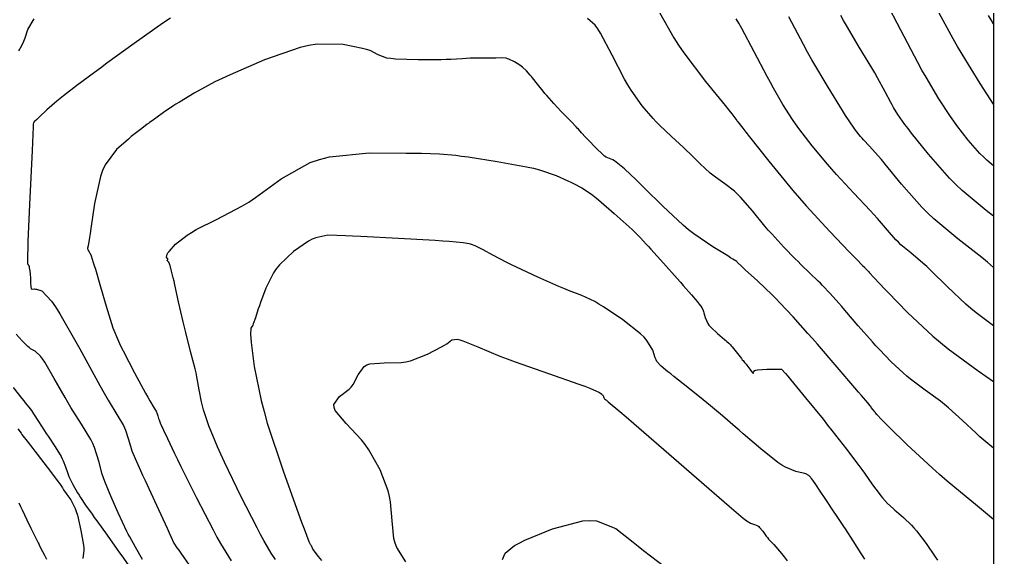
# Model space of a CAD drawing. Header units: metres. Extents: x 837117 to 838479, y 1189012 to 1191015.
# Drawn here: x 838338.2 to 838476.5, y 1189458.2 to 1189534.6 of the extents above; entities that cross this region are included whole.
import ezdxf

# ---------------------------------------------------------------- set-up
doc = ezdxf.new("R2010")
doc.units = ezdxf.units.M
doc.header["$LTSCALE"] = 0.3
for name, color, linetype in [('COTAS 10', 1, 'Continuous'), ('COTAS INT', 252, 'Continuous'), ('MARCO IMP', 130, 'Continuous')]:
    doc.layers.add(name, color=color, linetype=linetype)

msp = doc.modelspace()

# ---------------------------------------------------------------- linework, layer by layer
at = {"layer": 'COTAS 10'}
for points in [[(838476.51, 1189491.08), (838474.03, 1189492.96), (838473.31, 1189493.56), (838472.59, 1189494.19), (838469.99, 1189496.65), (838467.62, 1189498.98), (838467.04, 1189499.52), (838466.49, 1189500.02), (838464.79, 1189501.45), (838463.37, 1189502.63), (838463.01, 1189502.98), (838462.65, 1189503.34), (838461.45, 1189504.69), (838460.03, 1189506.35), (838459.53, 1189506.9), (838459, 1189507.49), (838456.69, 1189509.93), (838454.2, 1189512.61), (838453.55, 1189513.34), (838452.92, 1189514.07), (838450.76, 1189516.69), (838448.88, 1189519.16), (838448.41, 1189519.81), (838447.97, 1189520.43), (838446.6, 1189522.53), (838445.25, 1189524.89), (838444.82, 1189525.67), (838444.36, 1189526.51), (838442.53, 1189530.02), (838440.76, 1189533.36), (838440.35, 1189534.09), (838439.97, 1189534.73)], [(838476.51, 1189534.01), (838476.17, 1189534.56), (838475.79, 1189535.2)], [(838458.26, 1189457.96), (838458.01, 1189458.34), (838457.74, 1189458.76), (838456.57, 1189460.56), (838455.48, 1189462.25), (838455.26, 1189462.58), (838455.07, 1189462.87), (838454.69, 1189463.45), (838454.3, 1189464.02), (838454.12, 1189464.3), (838453.9, 1189464.63), (838452.81, 1189466.26), (838451.71, 1189467.91), (838451.48, 1189468.25), (838451.29, 1189468.54), (838450.85, 1189469.17), (838450.64, 1189469.46), (838450.58, 1189469.53), (838450.52, 1189469.6), (838450.3, 1189469.85), (838449.88, 1189470.08), (838449.7, 1189470.14), (838449.49, 1189470.19), (838448.46, 1189470.39), (838446.95, 1189471), (838446.43, 1189471.32), (838445.87, 1189471.7), (838443.45, 1189473.61), (838440.98, 1189475.75), (838440.37, 1189476.27), (838439.8, 1189476.76), (838438.03, 1189478.29), (838436.33, 1189479.73), (838435.81, 1189480.16), (838435.26, 1189480.6), (838433.09, 1189482.34), (838431.1, 1189483.91), (838430.67, 1189484.26), (838430.28, 1189484.57), (838429.3, 1189485.37), (838428.72, 1189486.04), (838428.59, 1189486.28), (838428.47, 1189486.53), (838428.12, 1189487.62), (838427.3, 1189489.03), (838426.88, 1189489.49), (838426.38, 1189489.97), (838423.88, 1189491.96), (838421.14, 1189493.81), (838420.48, 1189494.2), (838419.87, 1189494.55), (838418.03, 1189495.4), (838416.14, 1189496.12), (838415.49, 1189496.39), (838414.79, 1189496.69), (838411.79, 1189498.03), (838408.78, 1189499.45), (838408.07, 1189499.79), (838407.4, 1189500.12), (838405.43, 1189501.14), (838404.05, 1189501.9), (838403.75, 1189502.05), (838403.49, 1189502.19), (838402.88, 1189502.49), (838402.4, 1189502.65), (838402.23, 1189502.7), (838402.04, 1189502.74), (838401.21, 1189502.89), (838399.22, 1189503.08), (838398.3, 1189503.15), (838397.22, 1189503.22), (838391.99, 1189503.53), (838386.64, 1189503.81), (838385.48, 1189503.86), (838384.47, 1189503.91), (838381.99, 1189503.98), (838380.29, 1189503.62), (838379.77, 1189503.4), (838379.23, 1189503.12), (838377.1, 1189501.67), (838375.11, 1189499.77), (838374.66, 1189499.22), (838374.26, 1189498.64), (838373.15, 1189496.46), (838372.42, 1189494.42), (838372.25, 1189493.94), (838372.1, 1189493.5), (838371.68, 1189492.23), (838371.38, 1189491.38), (838371.31, 1189491.21), (838371.24, 1189491.07), (838371.04, 1189490.79), (838371.01, 1189489.89), (838371.05, 1189489.36), (838371.11, 1189488.71), (838371.52, 1189485.33), (838372.49, 1189480.51), (838372.91, 1189478.95), (838373.38, 1189477.29), (838375.63, 1189470.48), (838377.81, 1189464.41), (838378.25, 1189463.22), (838378.6, 1189462.25), (838379.28, 1189460.48), (838379.44, 1189460.17), (838379.47, 1189460.1), (838379.5, 1189460.04), (838379.58, 1189459.92), (838379.62, 1189459.85), (838379.64, 1189459.82), (838379.67, 1189459.75), (838379.71, 1189459.65), (838379.73, 1189459.6), (838379.75, 1189459.55), (838379.85, 1189459.32), (838380.62, 1189458.31), (838381.06, 1189457.77)], [(838337.31, 1189482.32), (838338.53, 1189480.76), (838338.78, 1189480.44), (838339.01, 1189480.16), (838339.51, 1189479.55), (838339.88, 1189479.05), (838340.02, 1189478.84), (838340.18, 1189478.6), (838340.88, 1189477.52), (838341.73, 1189476.19), (838341.99, 1189475.8), (838342.24, 1189475.41), (838343.23, 1189473.92), (838344.08, 1189472.54), (838344.26, 1189472.22), (838344.41, 1189471.92), (838344.74, 1189471.05), (838344.99, 1189470.24), (838345.09, 1189469.98), (838345.21, 1189469.7), (838345.77, 1189468.57), (838346.44, 1189467.37), (838346.64, 1189467.05), (838346.83, 1189466.73), (838347.57, 1189465.63), (838348.49, 1189464.32), (838348.81, 1189463.88), (838349.15, 1189463.4), (838350.62, 1189461.37), (838352.07, 1189459.34), (838352.41, 1189458.86), (838352.72, 1189458.42), (838353.6, 1189457.13)]]:
    msp.add_lwpolyline(points, dxfattribs=at)
at = {"layer": 'COTAS INT'}
for points in [[(838476.51, 1189513.84), (838475.58, 1189514.63), (838475.08, 1189515.1), (838474.59, 1189515.59), (838472.92, 1189517.48), (838471.32, 1189519.58), (838470.87, 1189520.2), (838470.42, 1189520.84), (838468.77, 1189523.33), (838466.93, 1189526.41), (838466.35, 1189527.43), (838465.75, 1189528.53), (838463.33, 1189533.1), (838461.22, 1189537.18)], [(838429.1, 1189535.61), (838431.11, 1189532.02), (838431.79, 1189530.97), (838432.52, 1189529.9), (838435.61, 1189525.83), (838438.39, 1189522.41), (838438.92, 1189521.75), (838439.35, 1189521.21), (838440.07, 1189520.29), (838440.13, 1189520.19), (838440.14, 1189520.17), (838440.15, 1189520.14), (838440.19, 1189520.07), (838440.89, 1189519.18), (838441.32, 1189518.64), (838441.84, 1189517.97), (838444.6, 1189514.48), (838448.01, 1189510.32), (838448.95, 1189509.22), (838449.89, 1189508.15), (838453.27, 1189504.48), (838456.03, 1189501.61), (838456.58, 1189501.04), (838457.04, 1189500.57), (838457.91, 1189499.69), (838458.17, 1189499.45), (838458.23, 1189499.38), (838458.3, 1189499.31), (838458.54, 1189499.06), (838458.81, 1189498.76), (838458.9, 1189498.65), (838459, 1189498.54), (838459.41, 1189498.06), (838460.44, 1189496.96), (838460.93, 1189496.45), (838461.51, 1189495.86), (838464.32, 1189493), (838467.91, 1189489.65), (838468.98, 1189488.74), (838470.08, 1189487.84), (838474.32, 1189484.69), (838476.51, 1189483.17)], [(838476.51, 1189522.58), (838474.62, 1189525.54), (838472.04, 1189529.72), (838471.39, 1189530.81), (838470.78, 1189531.89), (838468.79, 1189535.54)], [(838338.07, 1189530.19), (838338.22, 1189530.43), (838338.32, 1189530.59), (838338.53, 1189530.95), (838338.79, 1189531.53), (838338.88, 1189531.76), (838338.97, 1189532.02), (838339.35, 1189533.22), (838340.28, 1189534.73)], [(838359.61, 1189534.83), (838358.56, 1189534.12), (838354.48, 1189531.23), (838350.6, 1189528.4), (838349.68, 1189527.73), (838348.83, 1189527.11), (838346.33, 1189525.26), (838344.43, 1189523.79), (838343.96, 1189523.41), (838343.51, 1189523.03), (838342.08, 1189521.77), (838341.04, 1189520.78), (838340.67, 1189520.42), (838340.34, 1189520.12), (838340.26, 1189520.04), (838340.24, 1189520.02), (838340.23, 1189520.01), (838340.19, 1189519.97), (838340.15, 1189519.7), (838340.14, 1189519.53), (838340.13, 1189519.33), (838340.08, 1189518.3), (838339.97, 1189515.99), (838339.62, 1189508.33), (838339.39, 1189503.07), (838339.35, 1189502.06), (838339.33, 1189501.24), (838339.33, 1189499.9), (838339.4, 1189499.83), (838339.42, 1189499.81), (838339.43, 1189499.79), (838339.48, 1189499.73), (838339.51, 1189499.67), (838339.51, 1189499.65), (838339.52, 1189499.64), (838339.54, 1189499.56), (838339.57, 1189499.41), (838339.58, 1189499.34), (838339.65, 1189498.91), (838339.71, 1189498.41), (838339.72, 1189498.24), (838339.74, 1189498.05), (838339.76, 1189497.28), (838339.8, 1189496.61), (838339.83, 1189496.5), (838339.85, 1189496.41), (838339.99, 1189496.33), (838340.3, 1189496.35), (838340.44, 1189496.33), (838340.6, 1189496.29), (838341.36, 1189496.05), (838342.74, 1189494.59), (838343.29, 1189493.78), (838343.91, 1189492.8), (838346.76, 1189487.82), (838349.61, 1189482.63), (838350.23, 1189481.52), (838350.78, 1189480.55), (838352.16, 1189478.26), (838352.94, 1189476.95), (838353.11, 1189476.6), (838353.26, 1189476.26), (838353.64, 1189475.1), (838353.94, 1189473.98), (838354.04, 1189473.67), (838354.14, 1189473.36), (838354.6, 1189472.24), (838355.37, 1189470.54), (838355.67, 1189469.87), (838356.02, 1189469.11), (838357.62, 1189465.63), (838359.14, 1189462.33), (838359.43, 1189461.69), (838359.68, 1189461.16), (838360.11, 1189460.23), (838360.55, 1189459.56), (838360.8, 1189459.21), (838361.09, 1189458.78), (838362.62, 1189456.6)], [(838476.51, 1189473.71), (838475.15, 1189474.86), (838474.59, 1189475.35), (838474.04, 1189475.85), (838472.1, 1189477.66), (838470.14, 1189479.44), (838469.57, 1189479.91), (838469, 1189480.38), (838466.83, 1189481.98), (838464.72, 1189483.54), (838464.19, 1189483.97), (838463.67, 1189484.41), (838461.98, 1189485.97), (838460.32, 1189487.72), (838459.82, 1189488.26), (838459.31, 1189488.83), (838457.31, 1189491.12), (838455.41, 1189493.32), (838454.96, 1189493.83), (838454.54, 1189494.31), (838453.3, 1189495.71), (838452.24, 1189496.85), (838451.93, 1189497.16), (838451.62, 1189497.47), (838450.45, 1189498.59), (838449.15, 1189499.82), (838448.76, 1189500.22), (838448.34, 1189500.62), (838446.73, 1189502.27), (838445.01, 1189504.15), (838444.53, 1189504.7), (838444.04, 1189505.26), (838442.27, 1189507.42), (838440.59, 1189509.39), (838440.16, 1189509.83), (838439.74, 1189510.23), (838438.34, 1189511.29), (838437.02, 1189512.2), (838436.65, 1189512.5), (838436.27, 1189512.81), (838434.86, 1189514.13), (838433.37, 1189515.6), (838432.93, 1189516.02), (838432.48, 1189516.44), (838430.78, 1189517.99), (838429.06, 1189519.62), (838428.61, 1189520.08), (838428.16, 1189520.56), (838426.61, 1189522.35), (838425.05, 1189524.57), (838424.59, 1189525.32), (838424.12, 1189526.13), (838422.35, 1189529.55), (838420.69, 1189532.67), (838420.3, 1189533.29), (838419.93, 1189533.8), (838418.83, 1189534.79)], [(838476.51, 1189499.38), (838475.64, 1189500.15), (838475.08, 1189500.61), (838474.44, 1189501.12), (838471.44, 1189503.46), (838468.06, 1189506.29), (838467.18, 1189507.12), (838466.33, 1189507.97), (838463.46, 1189511.21), (838461.11, 1189514.08), (838460.59, 1189514.71), (838460.12, 1189515.26), (838458.9, 1189516.64), (838458.07, 1189517.54), (838457.85, 1189517.78), (838457.64, 1189518.02), (838456.92, 1189518.9), (838455.91, 1189520.36), (838455.51, 1189520.97), (838455.06, 1189521.68), (838453.02, 1189524.99), (838450.72, 1189528.91), (838450.1, 1189529.99), (838449.51, 1189531.07), (838447.43, 1189534.99)], [(838476.51, 1189506.68), (838475.47, 1189507.47), (838472.05, 1189510.35), (838471.16, 1189511.2), (838470.28, 1189512.08), (838467.28, 1189515.47), (838464.87, 1189518.49), (838464.37, 1189519.14), (838463.93, 1189519.72), (838462.92, 1189521.11), (838462.31, 1189522.14), (838462.12, 1189522.48), (838461.92, 1189522.84), (838461.11, 1189524.37), (838460.02, 1189526.36), (838459.64, 1189527.03), (838459.23, 1189527.74), (838457.45, 1189530.71), (838455.65, 1189533.75), (838455.22, 1189534.5), (838454.82, 1189535.21)], [(838476.51, 1189463.58), (838474.22, 1189465.46), (838469.94, 1189469.04), (838468.84, 1189470), (838467.78, 1189470.94), (838464.26, 1189474.21), (838461.6, 1189476.8), (838461.08, 1189477.31), (838460.66, 1189477.73), (838459.92, 1189478.5), (838459.76, 1189478.72), (838459.71, 1189478.79), (838459.66, 1189478.86), (838459.43, 1189479.16), (838459.16, 1189479.51), (838459.08, 1189479.62), (838458.99, 1189479.72), (838458.65, 1189480.14), (838457.77, 1189481.18), (838457.34, 1189481.69), (838456.83, 1189482.29), (838454.31, 1189485.23), (838451.5, 1189488.49), (838450.8, 1189489.28), (838450.14, 1189490.03), (838448.07, 1189492.36), (838446.18, 1189494.39), (838445.63, 1189494.94), (838445.08, 1189495.5), (838443, 1189497.48), (838441.26, 1189499.08), (838440.93, 1189499.39), (838440.66, 1189499.64), (838440.2, 1189500.07), (838440.15, 1189500.12), (838440.12, 1189500.15), (838440.07, 1189500.22), (838439.51, 1189500.58), (838439.18, 1189500.78), (838438.77, 1189501.03), (838436.64, 1189502.31), (838433.95, 1189504.15), (838433.19, 1189504.76), (838432.42, 1189505.4), (838429.57, 1189508.08), (838426.96, 1189510.68), (838426.34, 1189511.28), (838425.78, 1189511.83), (838424.1, 1189513.39), (838422.94, 1189514.36), (838422.69, 1189514.54), (838422.47, 1189514.69), (838421.96, 1189514.87), (838421.48, 1189515.06), (838421.28, 1189515.21), (838421.06, 1189515.39), (838420.03, 1189516.38), (838418.98, 1189517.47), (838418.75, 1189517.71), (838418.55, 1189517.93), (838418.01, 1189518.52), (838417.56, 1189519.03), (838417.4, 1189519.2), (838417.23, 1189519.38), (838416.52, 1189520.11), (838415.66, 1189520.99), (838415.4, 1189521.26), (838415.13, 1189521.54), (838414.09, 1189522.67), (838413.06, 1189523.83), (838412.8, 1189524.13), (838412.55, 1189524.43), (838411.75, 1189525.44), (838411.06, 1189526.32), (838410.89, 1189526.53), (838410.72, 1189526.73), (838410.18, 1189527.33), (838409.62, 1189527.84), (838409.44, 1189527.98), (838409.25, 1189528.12), (838408.49, 1189528.62), (838407.7, 1189529), (838407.5, 1189529.06), (838407.3, 1189529.11), (838406.63, 1189529.16), (838405.85, 1189529.12), (838405.59, 1189529.11), (838405.31, 1189529.11), (838404.12, 1189529.12), (838402.84, 1189529.13), (838402.5, 1189529.12), (838402.17, 1189529.11), (838401.05, 1189529.02), (838399.43, 1189528.94), (838398.8, 1189528.92), (838398.08, 1189528.9), (838394.79, 1189528.88), (838391.6, 1189529), (838390.93, 1189529.07), (838390.37, 1189529.15), (838389.11, 1189529.62), (838387.97, 1189530.2), (838387.47, 1189530.36), (838386.89, 1189530.52), (838384.15, 1189531.09), (838380.46, 1189531.11), (838379.28, 1189530.91), (838378.04, 1189530.63), (838372.98, 1189528.9), (838368.11, 1189526.78), (838366.98, 1189526.25), (838365.94, 1189525.75), (838362.98, 1189524.17), (838360.9, 1189522.89), (838360.41, 1189522.58), (838359.96, 1189522.29), (838358.65, 1189521.4), (838357.76, 1189520.75), (838357.57, 1189520.62), (838357.41, 1189520.5), (838357.02, 1189520.23), (838356.66, 1189519.97), (838356.51, 1189519.86), (838356.34, 1189519.74), (838355.55, 1189519.16), (838354.43, 1189518.29), (838354.06, 1189517.98), (838353.66, 1189517.64), (838351.97, 1189516.16), (838350.35, 1189513.97), (838349.99, 1189513.18), (838349.67, 1189512.31), (838348.82, 1189508.5), (838348.31, 1189504.95), (838348.2, 1189504.24), (838348.11, 1189503.65), (838347.92, 1189502.49), (838347.86, 1189502.14), (838347.86, 1189502.06), (838347.87, 1189501.99), (838347.95, 1189501.8), (838348.09, 1189501.61), (838348.13, 1189501.53), (838348.18, 1189501.45), (838348.35, 1189501.06), (838348.67, 1189500.12), (838348.81, 1189499.68), (838348.96, 1189499.16), (838349.69, 1189496.64), (838350.48, 1189493.91), (838350.68, 1189493.26), (838350.86, 1189492.65), (838351.44, 1189490.83), (838352.23, 1189488.92), (838352.54, 1189488.26), (838352.89, 1189487.53), (838354.51, 1189484.44), (838356.09, 1189481.55), (838356.42, 1189480.96), (838356.7, 1189480.46), (838357.32, 1189479.41), (838357.59, 1189478.96), (838357.64, 1189478.84), (838357.7, 1189478.72), (838357.82, 1189478.32), (838357.93, 1189477.94), (838357.96, 1189477.83), (838358, 1189477.73), (838358.15, 1189477.34), (838358.42, 1189476.76), (838358.52, 1189476.53), (838358.64, 1189476.27), (838359.19, 1189475.08), (838360.21, 1189472.95), (838360.63, 1189472.09), (838361.11, 1189471.12), (838363.33, 1189466.66), (838365.67, 1189462.11), (838366.23, 1189461.09), (838366.74, 1189460.17), (838368.27, 1189457.71)], [(838374.52, 1189457.89), (838373.92, 1189458.81), (838372.87, 1189460.62), (838372.43, 1189461.43), (838371.94, 1189462.38), (838369.63, 1189466.91), (838367.28, 1189471.74), (838366.76, 1189472.87), (838366.3, 1189473.91), (838365.07, 1189476.91), (838364.33, 1189479.17), (838364.18, 1189479.74), (838364.04, 1189480.28), (838363.7, 1189482.03), (838363.38, 1189483.84), (838363.26, 1189484.41), (838363.12, 1189485.01), (838362.49, 1189487.46), (838361.79, 1189490.16), (838361.6, 1189490.92), (838361.41, 1189491.68), (838360.78, 1189494.49), (838360.25, 1189496.92), (838360.13, 1189497.45), (838360.02, 1189497.91), (838359.73, 1189499.07), (838359.56, 1189499.67), (838359.52, 1189499.79), (838359.49, 1189499.89), (838359.45, 1189500.05), (838359.43, 1189500.07), (838359.42, 1189500.09), (838359.39, 1189500.12), (838359.35, 1189500.17), (838359.33, 1189500.19), (838359.31, 1189500.21), (838359.24, 1189500.3), (838359.18, 1189500.39), (838359.18, 1189500.41), (838359.18, 1189500.43), (838359.23, 1189500.49), (838359.25, 1189500.58), (838359.24, 1189500.62), (838359.22, 1189500.66), (838359.07, 1189500.85), (838359.14, 1189501.27), (838359.26, 1189501.46), (838359.42, 1189501.67), (838360.34, 1189502.71), (838361.98, 1189504), (838362.59, 1189504.38), (838363.26, 1189504.77), (838366.27, 1189506.26), (838369.76, 1189508.09), (838370.74, 1189508.69), (838371.72, 1189509.32), (838375.33, 1189511.97), (838379.47, 1189514.3), (838380.79, 1189514.75), (838382.19, 1189515.1), (838387.84, 1189515.67), (838393.1, 1189515.65), (838394.25, 1189515.64), (838395.27, 1189515.63), (838397.84, 1189515.55), (838400.13, 1189515.33), (838400.97, 1189515.22), (838401.91, 1189515.09), (838406.04, 1189514.47), (838410.2, 1189513.7), (838411.16, 1189513.49), (838412.02, 1189513.27), (838414.41, 1189512.47), (838416.07, 1189511.71), (838416.48, 1189511.51), (838416.86, 1189511.32), (838418.06, 1189510.71), (838419.4, 1189509.8), (838419.88, 1189509.43), (838420.4, 1189509.01), (838422.66, 1189507.06), (838424.77, 1189505.17), (838425.19, 1189504.78), (838425.55, 1189504.45), (838426.26, 1189503.76), (838426.48, 1189503.5), (838426.54, 1189503.44), (838426.58, 1189503.38), (838426.71, 1189503.24), (838427.21, 1189502.68), (838427.5, 1189502.36), (838427.85, 1189501.97), (838429.64, 1189499.99), (838431.6, 1189497.82), (838432.05, 1189497.31), (838432.46, 1189496.84), (838433.64, 1189495.5), (838434.42, 1189494.56), (838434.59, 1189494.36), (838434.73, 1189494.17), (838435.07, 1189493.69), (838435.27, 1189493.27), (838435.32, 1189493.12), (838435.37, 1189492.96), (838435.55, 1189492.27), (838435.93, 1189491.45), (838436.1, 1189491.21), (838436.31, 1189490.96), (838437.32, 1189489.99), (838438.31, 1189489.17), (838438.5, 1189489.01), (838438.66, 1189488.88), (838438.94, 1189488.64), (838439.15, 1189488.4), (838439.26, 1189488.27), (838439.39, 1189488.11), (838440.71, 1189486.45), (838440.84, 1189486.29), (838440.95, 1189486.16), (838441.17, 1189485.91), (838441.32, 1189485.72), (838441.39, 1189485.63), (838441.48, 1189485.51), (838441.91, 1189484.93), (838442.3, 1189484.43), (838442.36, 1189484.36), (838442.4, 1189484.33), (838442.39, 1189484.48), (838442.6, 1189484.77), (838442.78, 1189484.82), (838443.01, 1189484.86), (838444.3, 1189484.93), (838445.62, 1189484.92), (838445.88, 1189484.92), (838446.08, 1189484.93), (838446.42, 1189484.95), (838446.95, 1189484.34), (838447.28, 1189483.95), (838447.69, 1189483.46), (838449.81, 1189480.89), (838452.31, 1189477.82), (838452.95, 1189477.01), (838453.57, 1189476.23), (838455.64, 1189473.57), (838457.39, 1189471.26), (838457.81, 1189470.7), (838458.19, 1189470.17), (838459.35, 1189468.53), (838460.27, 1189467.26), (838460.5, 1189466.96), (838460.73, 1189466.68), (838461.48, 1189465.86), (838462.25, 1189465.14), (838462.49, 1189464.93), (838462.73, 1189464.72), (838463.73, 1189463.89), (838464.86, 1189462.79), (838465.21, 1189462.41), (838465.56, 1189461.98), (838466.93, 1189460.16), (838468.24, 1189458.27), (838468.55, 1189457.82)], [(838355.66, 1189457.9), (838354.65, 1189459.63), (838353.85, 1189461.13), (838353.64, 1189461.52), (838353.45, 1189461.9), (838352.83, 1189463.19), (838352.21, 1189464.54), (838352.02, 1189464.96), (838351.82, 1189465.4), (838351.04, 1189467.13), (838350.29, 1189468.99), (838350.11, 1189469.5), (838349.94, 1189470.01), (838349.45, 1189471.87), (838348.83, 1189473.8), (838348.58, 1189474.37), (838348.3, 1189474.94), (838347.01, 1189477.12), (838345.5, 1189479.49), (838345.08, 1189480.18), (838344.66, 1189480.9), (838343.13, 1189483.61), (838341.77, 1189485.93), (838341.46, 1189486.39), (838341.19, 1189486.77), (838340.41, 1189487.5), (838339.77, 1189487.85), (838339.57, 1189488), (838339.36, 1189488.18), (838338.55, 1189488.99), (838337.73, 1189489.9)], [(838393.06, 1189457.57), (838391.77, 1189459.62), (838391.53, 1189460.23), (838391.34, 1189460.87), (838391.1, 1189463.37), (838390.89, 1189466.08), (838390.73, 1189466.86), (838390.52, 1189467.66), (838389.4, 1189470.62), (838387.8, 1189473.49), (838387.29, 1189474.22), (838386.76, 1189474.92), (838384.6, 1189477.22), (838383.04, 1189479.09), (838382.87, 1189479.52), (838382.82, 1189479.92), (838383.63, 1189481.06), (838384.99, 1189482.08), (838385.29, 1189482.4), (838385.56, 1189482.75), (838386.26, 1189484.15), (838387.12, 1189485.33), (838387.5, 1189485.54), (838387.93, 1189485.69), (838389.97, 1189485.82), (838392.39, 1189485.87), (838393.06, 1189485.99), (838393.73, 1189486.14), (838396.13, 1189487.06), (838398.12, 1189488.1), (838398.52, 1189488.33), (838398.87, 1189488.54), (838399.59, 1189489.1), (838400.35, 1189489.2), (838400.72, 1189489.11), (838401.16, 1189488.98), (838403.29, 1189488.1), (838406.4, 1189486.8), (838407.44, 1189486.4), (838408.57, 1189485.98), (838413.29, 1189484.31), (838417.6, 1189482.82), (838418.46, 1189482.51), (838419.17, 1189482.24), (838420.54, 1189481.65), (838420.88, 1189481.38), (838420.95, 1189481.31), (838421.01, 1189481.25), (838421.12, 1189481.05), (838421.17, 1189480.9), (838421.19, 1189480.87), (838421.2, 1189480.83), (838421.28, 1189480.74), (838421.42, 1189480.63), (838421.47, 1189480.59), (838421.53, 1189480.54), (838421.81, 1189480.32), (838423.43, 1189478.94), (838424.34, 1189478.16), (838425.44, 1189477.2), (838431.11, 1189472.3), (838436.86, 1189467.33), (838438.99, 1189465.48), (838440.96, 1189463.78), (838441.66, 1189463.25), (838441.84, 1189463.14), (838442.01, 1189463.05), (838442.55, 1189462.86), (838443.04, 1189462.67), (838443.17, 1189462.57), (838443.29, 1189462.46), (838443.74, 1189461.91), (838444.24, 1189461.22), (838444.4, 1189461.01), (838444.58, 1189460.8), (838445.3, 1189460.01), (838446.38, 1189458.76), (838446.78, 1189458.27), (838447.23, 1189457.72)], [(838337.96, 1189476.46), (838338.4, 1189475.83), (838338.53, 1189475.65), (838338.68, 1189475.45), (838339.26, 1189474.7), (838340.08, 1189473.65), (838340.38, 1189473.27), (838340.7, 1189472.85), (838342.11, 1189471.01), (838343.42, 1189469.29), (838343.68, 1189468.94), (838343.9, 1189468.65), (838344.3, 1189468.07), (838344.4, 1189467.88), (838344.43, 1189467.84), (838344.45, 1189467.8), (838344.54, 1189467.67), (838344.73, 1189467.4), (838344.82, 1189467.27), (838344.93, 1189467.12), (838345.47, 1189466.38), (838346.09, 1189465.16), (838346.25, 1189464.71), (838346.4, 1189464.21), (838346.91, 1189462), (838347.26, 1189459.92), (838347.3, 1189459.5), (838347.33, 1189459.16), (838347.25, 1189458.48), (838347.19, 1189458.05)], [(838338.08, 1189465.94), (838338.32, 1189465.44), (838338.55, 1189464.98), (838339.24, 1189463.52), (838339.79, 1189462.35), (838339.92, 1189462.06), (838340.06, 1189461.79), (838340.49, 1189460.94), (838340.84, 1189460.27), (838340.91, 1189460.11), (838340.98, 1189459.97), (838341.17, 1189459.58), (838341.73, 1189458.51), (838342.03, 1189457.95)], [(838406.77, 1189457.91), (838407.15, 1189458.79), (838408.47, 1189459.87), (838409.13, 1189460.24), (838409.93, 1189460.63), (838413.88, 1189462.26), (838418.18, 1189463.38), (838419.19, 1189463.43), (838420.13, 1189463.38), (838422.89, 1189462.29), (838425.32, 1189460.37), (838426.06, 1189459.79), (838426.82, 1189459.2), (838429.78, 1189456.89)]]:
    msp.add_lwpolyline(points, dxfattribs=at)
at = {"layer": 'MARCO IMP'}
msp.add_lwpolyline([(837116.51, 1189053.87), (837116.51, 1191013.87), (838476.51, 1191013.87), (838476.51, 1189053.87), (837116.51, 1189053.87)], dxfattribs=at)

doc.saveas('drawing.dxf')
